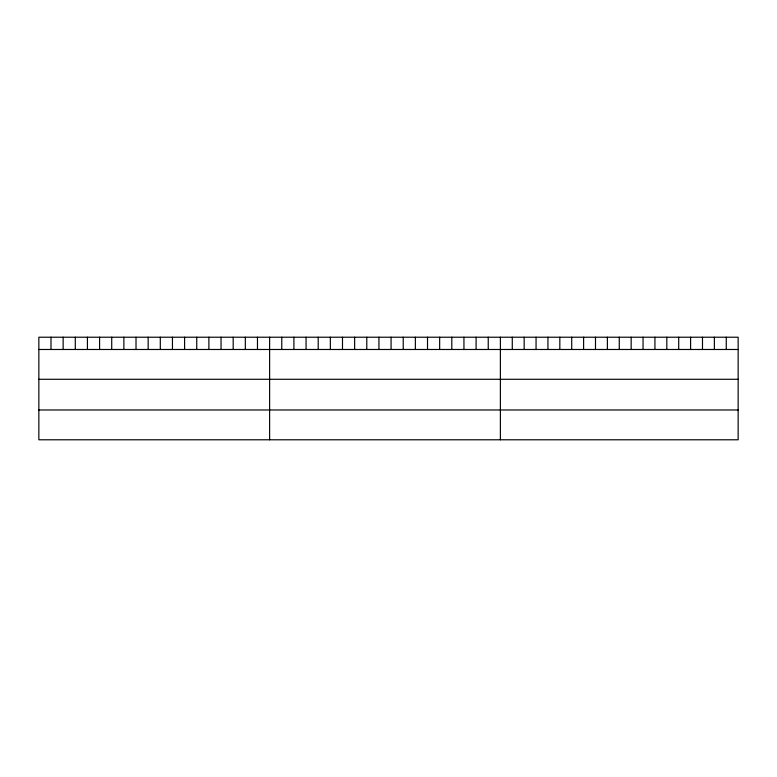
<?xml version="1.0" encoding="UTF-8"?>
<svg xmlns="http://www.w3.org/2000/svg" width="777" height="777" viewBox="0 0 777 777"><rect width="100%" height="100%" fill="white"/><g stroke="black" fill="none" stroke-linecap="round" stroke-linejoin="round"><path stroke-width="1.17" d="M738.15 349.485L738.15 439.782L38.85 439.782L38.85 337.218L738.15 337.218L738.15 349.485L38.85 349.485M38.85 379.283L738.15 379.283M38.85 409.984L738.15 409.984M726.262 337.218L726.262 349.485M714.374 337.218L714.374 349.485M702.486 337.218L702.486 349.485M690.598 337.218L690.598 349.485M678.709 337.218L678.709 349.485M666.821 337.218L666.821 349.485M654.933 337.218L654.933 349.485M643.045 337.218L643.045 349.485M631.157 337.218L631.157 349.485M619.269 337.218L619.269 349.485M607.381 337.218L607.381 349.485M595.493 337.218L595.493 349.485M583.605 337.218L583.605 349.485M571.717 337.218L571.717 349.485M559.828 337.218L559.828 349.485M547.94 337.218L547.94 349.485M536.052 337.218L536.052 349.485M524.164 337.218L524.164 349.485M512.276 337.218L512.276 349.485M500.388 337.218L500.388 439.782M488.238 337.218L488.238 349.485M476.097 337.218L476.097 349.485M463.947 337.218L463.947 349.485M451.806 337.218L451.806 349.485M439.656 337.218L439.656 349.485M427.515 337.218L427.515 349.485M415.365 337.218L415.365 349.485M403.224 337.218L403.224 349.485M391.074 337.218L391.074 349.485M378.933 337.218L378.933 349.485M366.783 337.218L366.783 349.485M354.642 337.218L354.642 349.485M342.492 337.218L342.492 349.485M330.351 337.218L330.351 349.485M318.201 337.218L318.201 349.485M306.06 337.218L306.06 349.485M293.91 337.218L293.91 349.485M281.769 337.218L281.769 349.485M269.619 337.218L269.619 439.782M257.469 337.218L257.469 349.485M245.328 337.218L245.328 349.485M233.178 337.218L233.178 349.485M221.037 337.218L221.037 349.485M208.887 337.218L208.887 349.485M196.746 337.218L196.746 349.485M184.596 337.218L184.596 349.485M172.455 337.218L172.455 349.485M160.305 337.218L160.305 349.485M148.164 337.218L148.164 349.485M136.014 337.218L136.014 349.485M123.873 337.218L123.873 349.485M111.723 337.218L111.723 349.485M99.582 337.218L99.582 349.485M87.432 337.218L87.432 349.485M75.291 337.218L75.291 349.485M63.141 337.218L63.141 349.485M51 337.218L51 349.485"/></g></svg>
